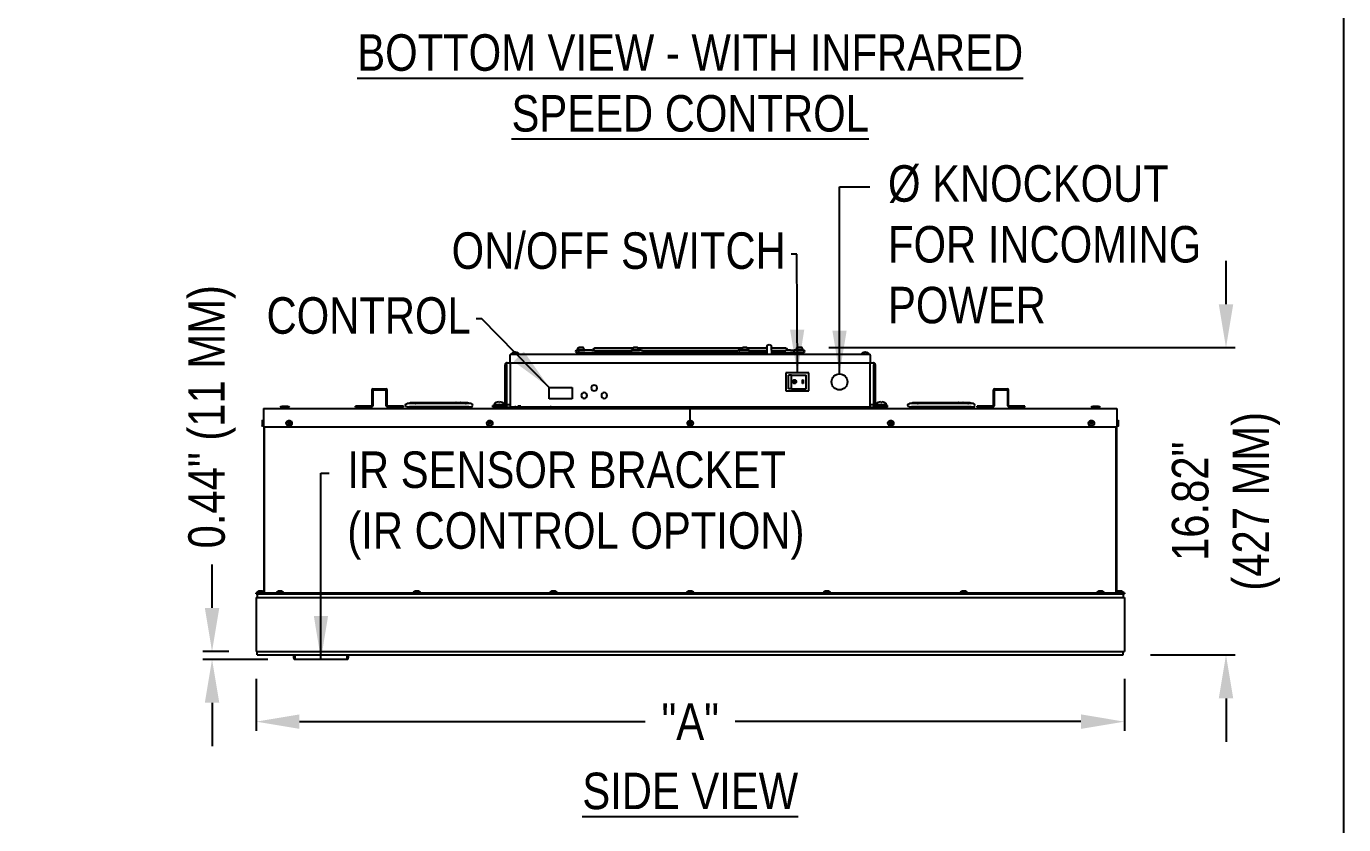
# Model space of a CAD drawing. Extents: x 0 to 216, y -5 to 280.
# Drawn here: x 143.7 to 216, y 63.1 to 106.9 of the extents above; entities that cross this region are included whole.
import ezdxf

# ---------------------------------------------------------------- set-up
doc = ezdxf.new("R2010")
doc.units = 0
doc.header["$LTSCALE"] = 10
doc.header["$MEASUREMENT"] = 0
doc.header["$PDMODE"] = 35
doc.layers.get('0').update_dxf_attribs({"linetype": 'CONTINUOUS'})
doc.layers.get('Defpoints').update_dxf_attribs({"linetype": 'CONTINUOUS'})
for name, color, linetype in [('5120-LOGO$0$CADdetails-FRAME', 7, 'CONTINUOUS'), ('CADdetails-1-FINE', 1, 'CONTINUOUS'), ('CADdetails-11-VERYFINE', 11, 'CONTINUOUS'), ('CADdetails-2-FINELIGHT', 2, 'CONTINUOUS'), ('CADdetails-7-FRAME', 7, 'CONTINUOUS'), ('CADdetails-7-VERYFINE', 7, 'CONTINUOUS'), ('CADdetails-9-EXTRAFINE', 9, 'CONTINUOUS')]:
    doc.layers.add(name, color=color, linetype=linetype)
doc.styles.add('CADdetails-DIMENSIONS', font='ARIALN.TTF', dxfattribs={"height": 2})
doc.styles.add('CADdetails-NOTES', font='ARIALN.TTF', dxfattribs={"height": 2.38})
doc.dimstyles.new('CADdetails-LEADER', dxfattribs={"dimtxt": 2.38, "dimasz": 2.38, "dimexe": 0.5, "dimexo": 1.5, "dimgap": 1, "dimtad": 0, "dimzin": 0, "dimdsep": 46, "dimtxsty": 'CADdetails-DIMENSIONS', "dimcen": 1, "dimclrd": 256, "dimclre": 256, "dimclrt": 256, "dimadec": 0, "dimazin": 0, "dimtfac": 1, "dimtdec": 4, "dimtofl": 0, "dimtmove": 0, "dimatfit": 3, "dimfxl": 1, "dimtolj": 1, "dimtzin": 0, "dimarcsym": 0})

# ---------------------------------------------------------------- blocks, each defined once
blk = doc.blocks.new('5120-LOGO')
at = {"layer": '5120-LOGO$0$CADdetails-FRAME'}
blk.add_line((216, 280), (216, 0), dxfattribs=at)
blk = doc.blocks.new('*D9')
at = {"layer": 'CADdetails-7-VERYFINE', "lineweight": -2, "transparency": 16777216}
for p, q in [((156.348, 71.097), (156.348, 68.244)), ((203.973, 71.097), (203.973, 68.244)), ((158.728, 68.744), (177.689, 68.744)), ((201.593, 68.744), (182.632, 68.744))]:
    blk.add_line(p, q, dxfattribs=at)
at = {"layer": 'CADdetails-7-VERYFINE', "transparency": 16777216}
for points in [[(158.728, 69.141), (158.728, 68.348), (156.348, 68.744)], [(201.593, 69.141), (201.593, 68.348), (203.973, 68.744)]]:
    blk.add_solid(points, dxfattribs=at)
at = {"layer": 'Defpoints', "color": 0, "transparency": 16777216}
for p in [(156.348, 72.597), (203.973, 72.597), (203.973, 68.744)]:
    blk.add_point(p, dxfattribs=at)
at = {"layer": 'CADdetails-7-VERYFINE', "transparency": 16777216, "insert": (180.16, 68.744), "char_height": 2, "attachment_point": 5, "style": 'CADdetails-DIMENSIONS'}
blk.add_mtext('\\A1;"A"', dxfattribs=at)
blk = doc.blocks.new('*D10')
at = {"layer": 'CADdetails-7-VERYFINE', "lineweight": -2, "transparency": 16777216}
for p, q in [((209.548, 91.633), (209.548, 94.013)), ((187.769, 89.253), (210.048, 89.253)), ((205.41, 72.4), (210.048, 72.4)), ((209.548, 70.02), (209.548, 67.64))]:
    blk.add_line(p, q, dxfattribs=at)
at = {"layer": 'CADdetails-7-VERYFINE', "transparency": 16777216}
for points in [[(209.151, 91.633), (209.944, 91.633), (209.548, 89.253)], [(209.151, 70.02), (209.944, 70.02), (209.548, 72.4)]]:
    blk.add_solid(points, dxfattribs=at)
at = {"layer": 'Defpoints', "color": 0, "transparency": 16777216}
for p in [(186.269, 89.253), (209.548, 89.253), (203.91, 72.4)]:
    blk.add_point(p, dxfattribs=at)
at = {"layer": 'CADdetails-7-VERYFINE', "transparency": 16777216, "insert": (209.548, 80.827), "char_height": 2, "attachment_point": 5, "rotation": 90, "style": 'CADdetails-DIMENSIONS'}
blk.add_mtext('\\A1;16.82"\\P(427 MM)', dxfattribs=at)
blk = doc.blocks.new('*D11')
at = {"layer": 'CADdetails-7-VERYFINE', "lineweight": -2, "transparency": 16777216}
for p, q in [((153.932, 74.977), (153.932, 77.357)), ((154.848, 72.597), (153.432, 72.597)), ((156.985, 72.16), (153.432, 72.16)), ((153.932, 69.78), (153.932, 67.4))]:
    blk.add_line(p, q, dxfattribs=at)
at = {"layer": 'CADdetails-7-VERYFINE', "transparency": 16777216}
for points in [[(153.536, 74.977), (154.329, 74.977), (153.932, 72.597)], [(153.536, 69.78), (154.329, 69.78), (153.932, 72.16)]]:
    blk.add_solid(points, dxfattribs=at)
at = {"layer": 'Defpoints', "color": 0, "transparency": 16777216}
for p in [(153.932, 72.597), (156.348, 72.597), (158.485, 72.16)]:
    blk.add_point(p, dxfattribs=at)
at = {"layer": 'CADdetails-7-VERYFINE', "transparency": 16777216, "insert": (153.932, 85.461), "char_height": 2, "attachment_point": 5, "rotation": 90, "style": 'CADdetails-DIMENSIONS'}
blk.add_mtext('\\A1;0.44" (11 MM)', dxfattribs=at)

msp = doc.modelspace()

# ---------------------------------------------------------------- linework, layer by layer
at = {"layer": 'CADdetails-1-FINE', "linetype": 'Continuous', "extrusion": (9.00927e-32, 2.22045e-16, -1)}
for p, q in [((156.785, 75.825), (156.785, 84.916)), ((156.817, 75.825), (156.817, 84.916)), ((203.504, 84.916), (203.504, 75.825)), ((203.535, 84.916), (203.535, 75.825)), ((156.473, 75.809), (156.348, 75.809)), ((156.348, 75.747), (156.348, 75.809)), ((156.348, 75.747), (156.473, 75.747)), ((156.348, 75.55), (203.973, 75.55)), ((156.348, 75.55), (156.348, 72.597)), ((156.41, 75.747), (156.41, 75.55)), ((156.473, 75.809), (203.848, 75.809)), ((156.473, 75.747), (203.848, 75.747)), ((156.785, 75.825), (156.817, 75.825)), ((156.817, 75.825), (156.817, 75.809)), ((203.973, 75.809), (203.848, 75.809)), ((203.848, 75.747), (203.973, 75.747)), ((203.91, 75.747), (203.91, 75.55)), ((203.973, 75.809), (203.973, 75.747)), ((203.973, 75.55), (203.973, 72.597)), ((156.348, 72.597), (203.973, 72.597)), ((156.41, 72.4), (156.41, 72.597)), ((156.41, 72.4), (203.91, 72.4)), ((203.91, 72.4), (203.91, 72.597))]:
    msp.add_line(p, q, dxfattribs=at)
at = {"layer": 'CADdetails-1-FINE', "linetype": 'Continuous'}
msp.add_arc((156.77, 75.825), 0.0156, 270, 0, dxfattribs=at)
at = {"layer": 'CADdetails-11-VERYFINE', "linetype": 'Continuous', "extrusion": (9.00927e-32, 2.22045e-16, -1)}
for p, q in [((170.285, 88.897), (190.035, 88.897)), ((170.285, 88.897), (170.285, 88.831)), ((190.035, 88.831), (190.035, 88.897)), ((170.004, 86.109), (170.004, 88.305)), ((170.004, 88.305), (170.085, 88.305)), ((170.085, 88.305), (170.085, 86.109)), ((170.086, 86.109), (170.086, 88.305)), ((170.116, 88.417), (170.285, 88.417)), ((170.285, 88.397), (170.285, 88.831)), ((190.035, 88.397), (170.285, 88.397)), ((170.285, 88.397), (170.285, 86.063)), ((190.035, 88.831), (190.035, 88.397)), ((190.035, 88.417), (190.204, 88.417)), ((190.035, 86.063), (190.035, 88.397)), ((190.235, 86.109), (190.235, 88.305)), ((190.236, 88.305), (190.236, 86.109)), ((190.317, 88.305), (190.236, 88.305)), ((190.317, 86.109), (190.317, 88.305)), ((169.973, 86.078), (169.335, 86.078)), ((169.335, 85.997), (169.335, 86.078)), ((169.973, 85.997), (169.335, 85.997)), ((170.285, 86.109), (170.086, 86.109)), ((170.086, 86.109), (170.086, 85.997)), ((170.086, 85.997), (170.285, 85.997)), ((170.285, 86.063), (170.285, 85.997)), ((170.285, 85.997), (170.351, 85.997)), ((170.535, 85.997), (170.351, 85.997)), ((170.595, 85.998), (172.475, 85.998)), ((170.595, 85.997), (172.475, 85.997)), ((172.66, 85.998), (176.16, 85.998)), ((172.66, 85.997), (176.16, 85.997)), ((176.285, 85.998), (178.285, 85.998)), ((176.285, 85.997), (178.285, 85.997)), ((178.285, 85.998), (178.285, 85.997)), ((178.41, 85.997), (178.285, 85.997)), ((178.41, 85.998), (178.41, 85.997)), ((178.41, 85.998), (180.41, 85.998)), ((178.41, 85.997), (180.41, 85.997)), ((189.97, 85.997), (180.41, 85.997)), ((190.035, 85.997), (189.97, 85.997)), ((190.235, 86.109), (190.035, 86.109)), ((190.035, 85.997), (190.035, 86.063)), ((190.035, 85.997), (190.235, 85.997)), ((190.235, 85.997), (190.235, 86.109)), ((190.986, 86.078), (190.348, 86.078)), ((190.986, 85.997), (190.348, 85.997)), ((190.986, 85.997), (190.986, 86.078)), ((156.755, 85.916), (180.16, 85.916)), ((156.755, 85.916), (156.755, 84.916)), ((180.16, 85.916), (203.565, 85.916)), ((203.565, 85.916), (203.565, 84.916)), ((156.755, 84.916), (180.16, 84.916)), ((180.16, 84.916), (203.565, 84.916))]:
    msp.add_line(p, q, dxfattribs=at)
at = {"layer": 'CADdetails-11-VERYFINE', "linetype": 'Continuous'}
for centre, radius, start, end in [((169.973, 86.109), 0.0312, 270, 0), ((169.973, 86.109), 0.112, 270, 0), ((190.348, 86.109), 0.112, 180, 270), ((190.348, 86.109), 0.0312, 180, 270)]:
    msp.add_arc(centre, radius, start, end, dxfattribs=at)
for points, knots in [([(170.116, 88.417), (170.109, 88.417), (170.102, 88.416), (170.087, 88.413), (170.08, 88.411), (170.067, 88.406), (170.06, 88.402), (170.048, 88.394), (170.042, 88.389), (170.032, 88.379), (170.027, 88.373), (170.019, 88.361), (170.016, 88.354), (170.007, 88.334), (170.004, 88.319), (170.004, 88.305)], [0, 0, 0, 0, 0.000564029, 0.000564029, 0.001128058, 0.001128058, 0.001692087, 0.001692087, 0.002256116, 0.002256116, 0.002820145, 0.002820145, 0.003384174, 0.003384174, 0.004512232, 0.004512232, 0.004512232, 0.004512232]), ([(170.086, 88.305), (170.087, 88.312), (170.088, 88.319), (170.091, 88.334), (170.092, 88.341), (170.095, 88.354), (170.096, 88.361), (170.099, 88.373), (170.1, 88.379), (170.102, 88.389), (170.104, 88.394), (170.106, 88.402), (170.107, 88.406), (170.111, 88.414), (170.114, 88.417), (170.116, 88.417)], [0, 0, 0, 0, 0.000564029, 0.000564029, 0.001128058, 0.001128058, 0.001692087, 0.001692087, 0.002256116, 0.002256116, 0.002820145, 0.002820145, 0.003384174, 0.003384174, 0.004512232, 0.004512232, 0.004512232, 0.004512232]), ([(190.204, 88.417), (190.206, 88.417), (190.207, 88.416), (190.209, 88.413), (190.211, 88.411), (190.213, 88.406), (190.215, 88.402), (190.217, 88.394), (190.218, 88.389), (190.221, 88.379), (190.222, 88.373), (190.225, 88.361), (190.226, 88.354), (190.23, 88.334), (190.232, 88.319), (190.235, 88.305)], [0, 0, 0, 0, 0.000564029, 0.000564029, 0.001128058, 0.001128058, 0.001692087, 0.001692087, 0.002256116, 0.002256116, 0.002820145, 0.002820145, 0.003384174, 0.003384174, 0.004512232, 0.004512232, 0.004512232, 0.004512232]), ([(190.317, 88.305), (190.317, 88.312), (190.316, 88.319), (190.313, 88.334), (190.311, 88.341), (190.305, 88.354), (190.302, 88.361), (190.294, 88.373), (190.289, 88.379), (190.279, 88.389), (190.273, 88.394), (190.261, 88.402), (190.254, 88.406), (190.234, 88.414), (190.219, 88.417), (190.204, 88.417)], [0, 0, 0, 0, 0.000564029, 0.000564029, 0.001128058, 0.001128058, 0.001692087, 0.001692087, 0.002256116, 0.002256116, 0.002820145, 0.002820145, 0.003384174, 0.003384174, 0.004512232, 0.004512232, 0.004512232, 0.004512232]), ([(190.236, 88.305), (190.236, 88.309), (190.235, 88.313), (190.233, 88.317), (190.233, 88.318), (190.233, 88.318)], [0, 0, 0, 0, 0.0003643599, 0.0003643599, 0.0004137417, 0.0004137417, 0.0004137417, 0.0004137417])]:
    msp.add_open_spline(points, degree=3, knots=knots, dxfattribs=at)
msp.add_open_spline([(170.088, 88.318), (170.086, 88.314), (170.085, 88.309), (170.085, 88.305)], degree=3, dxfattribs=at)
at = {"layer": 'CADdetails-7-FRAME'}
msp.add_lwpolyline([(0, 280), (216, 280), (216, 0), (0, 0)], close=True, dxfattribs=at)
at = {"layer": 'CADdetails-9-EXTRAFINE', "linetype": 'Continuous', "extrusion": (9.00927e-32, 2.22045e-16, -1)}
for p, q in [((170.399, 88.897), (170.399, 88.949)), ((170.47, 88.996), (170.47, 88.995)), ((170.541, 88.995), (170.54, 89.01)), ((170.581, 89.01), (170.579, 88.995)), ((170.65, 88.995), (170.651, 88.996)), ((170.721, 88.897), (170.721, 88.949)), ((173.941, 89.157), (174.379, 89.157)), ((173.941, 89.157), (173.941, 89.108)), ((173.941, 89.108), (174.379, 89.108)), ((174.16, 89.107), (173.95, 89.107)), ((173.95, 88.992), (174.106, 88.992)), ((173.999, 89.157), (173.999, 89.201)), ((174.269, 89.253), (174.051, 89.253)), ((174.078, 89.107), (174.078, 89.108)), ((174.078, 88.991), (174.078, 88.992)), ((174.106, 88.992), (176.95, 88.992)), ((174.24, 89.107), (174.16, 89.107)), ((174.668, 89.107), (174.24, 89.107)), ((174.242, 89.107), (174.242, 89.108)), ((174.321, 89.157), (174.321, 89.201)), ((174.379, 89.157), (174.379, 89.157)), ((174.379, 89.157), (174.379, 89.108)), ((174.379, 89.108), (174.379, 89.108)), ((174.763, 89.107), (174.668, 89.107)), ((174.763, 89.107), (174.894, 89.107)), ((177.003, 89.219), (174.91, 89.219)), ((174.91, 89.104), (176.934, 89.104)), ((176.941, 89.157), (177.046, 89.157)), ((176.941, 89.157), (176.941, 89.108)), ((176.941, 89.108), (177.046, 89.108)), ((177.369, 89.107), (176.95, 89.107)), ((176.95, 88.992), (177.309, 88.992)), ((176.999, 89.157), (176.999, 89.201)), ((177.046, 89.157), (177.379, 89.157)), ((177.046, 89.108), (177.379, 89.108)), ((177.106, 89.253), (177.051, 89.253)), ((177.078, 89.107), (177.078, 89.108)), ((177.269, 89.253), (177.106, 89.253)), ((177.242, 89.107), (177.242, 89.108)), ((177.309, 88.992), (183.012, 88.992)), ((180.16, 89.219), (177.318, 89.219)), ((177.321, 89.157), (177.321, 89.201)), ((177.43, 89.107), (177.369, 89.107)), ((177.379, 89.157), (177.379, 89.108)), ((177.461, 89.107), (177.43, 89.107)), ((177.461, 89.107), (177.527, 89.107)), ((177.55, 89.104), (180.16, 89.104)), ((183.003, 89.219), (180.16, 89.219)), ((180.16, 89.104), (182.771, 89.104)), ((182.859, 89.107), (182.794, 89.107)), ((182.883, 89.107), (182.859, 89.107)), ((182.96, 89.107), (182.883, 89.107)), ((182.941, 89.157), (183.265, 89.157)), ((182.941, 89.157), (182.941, 89.108)), ((182.941, 89.108), (183.265, 89.108)), ((183.37, 89.107), (182.96, 89.107)), ((182.999, 89.157), (182.999, 89.201)), ((183.012, 88.992), (183.37, 88.992)), ((183.215, 89.253), (183.051, 89.253)), ((183.078, 89.107), (183.078, 89.108)), ((183.269, 89.253), (183.215, 89.253)), ((183.242, 89.107), (183.242, 89.108)), ((183.265, 89.157), (183.379, 89.157)), ((183.265, 89.108), (183.379, 89.108)), ((184.363, 89.219), (183.318, 89.219)), ((183.321, 89.157), (183.321, 89.201)), ((183.37, 88.992), (184.363, 88.992)), ((183.379, 89.157), (183.379, 89.108)), ((183.387, 89.104), (184.363, 89.104)), ((184.363, 89.292), (184.363, 89.109)), ((184.363, 89.109), (184.363, 88.897)), ((184.613, 89.109), (184.613, 89.292)), ((185.41, 89.219), (184.613, 89.219)), ((184.613, 89.109), (184.613, 88.897)), ((184.613, 89.104), (185.41, 89.104)), ((184.613, 88.992), (186.214, 88.992)), ((185.558, 89.107), (185.427, 89.107)), ((185.653, 89.107), (185.558, 89.107)), ((185.653, 89.107), (185.868, 89.107)), ((186.116, 89.107), (185.868, 89.107)), ((185.941, 89.157), (186.379, 89.157)), ((185.941, 89.157), (185.941, 89.108)), ((185.941, 89.108), (186.379, 89.108)), ((185.999, 89.157), (185.999, 89.201)), ((186.269, 89.253), (186.051, 89.253)), ((186.078, 89.107), (186.078, 89.108)), ((186.16, 89.107), (186.116, 89.107)), ((186.37, 89.107), (186.16, 89.107)), ((186.214, 88.992), (186.37, 88.992)), ((186.242, 89.107), (186.242, 89.108)), ((186.242, 88.991), (186.242, 88.992)), ((186.321, 89.157), (186.321, 89.201)), ((186.379, 89.157), (186.379, 89.157)), ((186.379, 89.157), (186.379, 89.108)), ((186.379, 89.108), (186.379, 89.108)), ((189.599, 88.897), (189.599, 88.949)), ((189.67, 88.996), (189.67, 88.995)), ((189.741, 88.995), (189.74, 89.01)), ((189.781, 89.01), (189.779, 88.995)), ((189.85, 88.995), (189.851, 88.996)), ((189.921, 88.897), (189.921, 88.949)), ((186.66, 87.864), (185.41, 87.864)), ((185.41, 87.864), (185.41, 86.879)), ((185.545, 86.997), (185.545, 87.747)), ((185.708, 87.747), (185.545, 87.747)), ((185.708, 87.747), (186.525, 87.747)), ((185.708, 86.997), (185.708, 87.747)), ((186.322, 87.482), (186.355, 87.482)), ((186.322, 87.282), (186.322, 87.482)), ((186.355, 87.482), (186.355, 87.282)), ((186.525, 86.997), (186.525, 87.747)), ((186.66, 86.879), (186.66, 87.864)), ((162.695, 86.931), (162.695, 86.063)), ((162.745, 86.931), (162.745, 86.063)), ((162.761, 86.997), (163.47, 86.997)), ((162.761, 86.947), (163.47, 86.947)), ((163.485, 86.063), (163.485, 86.931)), ((163.535, 86.063), (163.535, 86.931)), ((172.426, 86.446), (172.426, 87.071)), ((172.426, 87.071), (173.676, 87.071)), ((173.676, 87.071), (173.676, 86.446)), ((185.41, 86.879), (186.66, 86.879)), ((185.708, 86.997), (185.545, 86.997)), ((185.708, 86.997), (186.525, 86.997)), ((186.355, 87.282), (186.322, 87.282)), ((196.785, 86.931), (196.785, 86.063)), ((196.835, 86.931), (196.835, 86.063)), ((196.851, 86.997), (197.56, 86.997)), ((196.851, 86.947), (197.56, 86.947)), ((197.575, 86.063), (197.575, 86.931)), ((197.625, 86.063), (197.625, 86.931)), ((157.924, 85.997), (157.673, 85.997)), ((157.732, 85.997), (157.732, 85.917)), ((157.924, 86.026), (157.763, 86.026)), ((158.085, 86.026), (157.924, 86.026)), ((158.176, 85.997), (157.924, 85.997)), ((158.117, 85.997), (158.117, 85.917)), ((162.68, 86.047), (161.805, 86.047)), ((161.805, 85.997), (161.805, 86.047)), ((162.68, 85.997), (161.805, 85.997)), ((164.425, 86.047), (163.551, 86.047)), ((164.425, 85.997), (163.551, 85.997)), ((164.425, 85.997), (164.425, 86.047)), ((164.755, 86.181), (164.63, 86.181)), ((164.63, 86.003), (164.755, 86.003)), ((168.015, 86.181), (164.755, 86.181)), ((168.015, 86.003), (164.755, 86.003)), ((164.76, 86.181), (164.76, 86.187)), ((164.76, 85.997), (164.76, 86.003)), ((164.76, 85.997), (164.82, 85.997)), ((164.82, 86.247), (165.211, 86.247)), ((164.82, 85.997), (167.95, 85.997)), ((164.935, 86.187), (164.902, 86.181)), ((165.01, 86.187), (164.935, 86.187)), ((164.946, 85.916), (164.946, 85.997)), ((165.085, 86.187), (165.01, 86.187)), ((165.074, 85.916), (165.074, 85.997)), ((165.085, 86.187), (165.119, 86.181)), ((165.185, 86.181), (165.192, 86.217)), ((165.211, 86.247), (165.46, 86.247)), ((165.435, 86.181), (165.442, 86.217)), ((165.46, 86.247), (167.311, 86.247)), ((167.311, 86.247), (167.56, 86.247)), ((167.336, 86.181), (167.329, 86.217)), ((167.56, 86.247), (167.95, 86.247)), ((167.586, 86.181), (167.578, 86.217)), ((167.685, 86.187), (167.652, 86.181)), ((167.76, 86.187), (167.685, 86.187)), ((167.696, 85.916), (167.696, 85.997)), ((167.835, 86.187), (167.76, 86.187)), ((167.824, 85.916), (167.824, 85.997)), ((167.835, 86.187), (167.869, 86.181)), ((167.95, 85.997), (168.01, 85.997)), ((168.01, 86.187), (168.01, 86.181)), ((168.01, 86.187), (168.01, 86.181)), ((168.01, 86.003), (168.01, 85.997)), ((168.01, 86.003), (168.01, 85.997)), ((168.01, 85.997), (168.01, 85.997)), ((168.14, 86.181), (168.015, 86.181)), ((168.015, 86.003), (168.14, 86.003)), ((168.14, 86.181), (168.14, 86.181)), ((168.14, 86.003), (168.14, 86.003)), ((169.43, 86.127), (169.68, 86.127)), ((169.43, 86.078), (169.43, 86.127)), ((169.434, 86.185), (169.434, 86.127)), ((169.516, 86.259), (169.516, 86.26)), ((169.54, 85.997), (169.54, 85.917)), ((169.655, 86.259), (169.655, 86.299)), ((169.68, 86.127), (169.93, 86.127)), ((169.705, 86.299), (169.705, 86.259)), ((169.82, 85.997), (169.82, 85.917)), ((169.844, 86.26), (169.844, 86.259)), ((169.926, 86.185), (169.926, 86.127)), ((169.93, 86.078), (169.93, 86.127)), ((170.535, 85.998), (170.535, 85.997)), ((170.595, 85.998), (170.535, 85.998)), ((170.595, 85.997), (170.535, 85.997)), ((170.703, 85.916), (170.703, 85.997)), ((170.785, 86.047), (170.708, 86.047)), ((170.863, 86.047), (170.785, 86.047)), ((170.867, 85.916), (170.867, 85.997)), ((171.915, 85.982), (171.975, 85.982)), ((171.925, 85.916), (171.915, 85.982)), ((171.926, 85.982), (171.926, 85.997)), ((171.975, 85.997), (171.975, 85.982)), ((172.025, 85.982), (172.025, 85.997)), ((172.025, 85.982), (172.085, 85.982)), ((172.074, 85.982), (172.074, 85.997)), ((172.076, 85.916), (172.085, 85.982)), ((173.676, 86.446), (172.426, 86.446)), ((172.535, 85.998), (172.475, 85.998)), ((172.535, 85.997), (172.475, 85.997)), ((172.535, 85.998), (172.535, 85.997)), ((172.66, 85.997), (172.535, 85.997)), ((172.66, 85.998), (172.66, 85.997)), ((173.082, 85.997), (172.916, 85.916)), ((176.015, 85.982), (176.075, 85.982)), ((176.025, 85.916), (176.015, 85.982)), ((176.026, 85.982), (176.026, 85.997)), ((176.075, 85.997), (176.075, 85.982)), ((176.125, 85.982), (176.125, 85.997)), ((176.125, 85.982), (176.185, 85.982)), ((176.16, 85.998), (176.16, 85.997)), ((176.285, 85.997), (176.16, 85.997)), ((176.174, 85.982), (176.174, 85.997)), ((176.176, 85.916), (176.185, 85.982)), ((176.285, 85.998), (176.285, 85.997)), ((176.288, 85.997), (176.288, 85.916)), ((176.568, 85.916), (176.568, 85.997)), ((176.732, 85.916), (176.732, 85.997)), ((177.02, 85.997), (177.02, 85.917)), ((177.3, 85.997), (177.3, 85.917)), ((179.381, 85.916), (179.381, 85.997)), ((179.545, 85.916), (179.545, 85.997)), ((179.93, 85.924), (179.93, 85.997)), ((180.094, 85.924), (180.094, 85.997)), ((180.41, 85.998), (180.41, 85.997)), ((182.203, 85.916), (182.203, 85.997)), ((182.367, 85.916), (182.367, 85.997)), ((182.417, 85.924), (182.417, 85.997)), ((182.581, 85.924), (182.581, 85.997)), ((183.02, 85.997), (183.02, 85.917)), ((183.3, 85.997), (183.3, 85.917)), ((184.033, 85.916), (184.033, 85.997)), ((187.239, 85.997), (187.404, 85.916)), ((188.768, 85.982), (188.768, 85.956)), ((189.078, 85.982), (189.078, 85.956)), ((190.391, 86.127), (190.641, 86.127)), ((190.391, 86.078), (190.391, 86.127)), ((190.395, 86.185), (190.395, 86.127)), ((190.477, 86.259), (190.477, 86.26)), ((190.501, 85.997), (190.501, 85.917)), ((190.616, 86.259), (190.616, 86.299)), ((190.641, 86.127), (190.891, 86.127)), ((190.666, 86.299), (190.666, 86.259)), ((190.781, 85.997), (190.781, 85.917)), ((190.805, 86.26), (190.805, 86.259)), ((190.887, 86.185), (190.887, 86.127)), ((190.891, 86.078), (190.891, 86.127)), ((192.305, 86.181), (192.18, 86.181)), ((192.18, 86.003), (192.305, 86.003)), ((195.565, 86.181), (192.305, 86.181)), ((195.565, 86.003), (192.305, 86.003)), ((192.31, 86.181), (192.31, 86.187)), ((192.31, 85.997), (192.31, 86.003)), ((192.31, 85.997), (192.37, 85.997)), ((192.37, 86.247), (192.761, 86.247)), ((192.37, 85.997), (195.5, 85.997)), ((192.485, 86.187), (192.452, 86.181)), ((192.56, 86.187), (192.485, 86.187)), ((192.496, 85.916), (192.496, 85.997)), ((192.635, 86.187), (192.56, 86.187)), ((192.624, 85.916), (192.624, 85.997)), ((192.635, 86.187), (192.669, 86.181)), ((192.735, 86.181), (192.742, 86.217)), ((192.761, 86.247), (193.01, 86.247)), ((192.985, 86.181), (192.992, 86.217)), ((193.01, 86.247), (194.861, 86.247)), ((194.861, 86.247), (195.11, 86.247)), ((194.886, 86.181), (194.879, 86.217)), ((195.11, 86.247), (195.5, 86.247)), ((195.136, 86.181), (195.128, 86.217)), ((195.235, 86.187), (195.202, 86.181)), ((195.31, 86.187), (195.235, 86.187)), ((195.246, 85.916), (195.246, 85.997)), ((195.385, 86.187), (195.31, 86.187)), ((195.374, 85.916), (195.374, 85.997)), ((195.385, 86.187), (195.419, 86.181)), ((195.5, 85.997), (195.56, 85.997)), ((195.56, 86.187), (195.56, 86.181)), ((195.56, 86.187), (195.56, 86.181)), ((195.56, 86.003), (195.56, 85.997)), ((195.56, 86.003), (195.56, 85.997)), ((195.56, 85.997), (195.56, 85.997)), ((195.69, 86.181), (195.565, 86.181)), ((195.565, 86.003), (195.69, 86.003)), ((195.69, 86.181), (195.69, 86.181)), ((195.69, 86.003), (195.69, 86.003)), ((196.77, 86.047), (195.895, 86.047)), ((195.895, 85.997), (195.895, 86.047)), ((196.77, 85.997), (195.895, 85.997)), ((198.515, 86.047), (197.641, 86.047)), ((198.515, 85.997), (197.641, 85.997)), ((198.515, 85.997), (198.515, 86.047)), ((202.397, 85.997), (202.145, 85.997)), ((202.204, 85.997), (202.204, 85.917)), ((202.397, 86.026), (202.236, 86.026)), ((202.558, 86.026), (202.397, 86.026)), ((202.648, 85.997), (202.397, 85.997)), ((202.589, 85.997), (202.589, 85.917)), ((156.755, 85.205), (156.691, 85.259)), ((157.924, 85.917), (157.724, 85.917)), ((158.124, 85.917), (157.924, 85.917)), ((169.68, 85.917), (169.535, 85.917)), ((169.825, 85.917), (169.68, 85.917)), ((177.16, 85.917), (177.015, 85.917)), ((177.305, 85.917), (177.16, 85.917)), ((180.012, 85.924), (179.93, 85.924)), ((179.933, 85.916), (179.93, 85.924)), ((180.094, 85.924), (180.012, 85.924)), ((180.09, 85.916), (180.094, 85.924)), ((180.16, 85.261), (180.16, 85.916)), ((180.16, 85.261), (180.16, 85.916)), ((182.499, 85.924), (182.417, 85.924)), ((182.42, 85.916), (182.417, 85.924)), ((182.581, 85.924), (182.499, 85.924)), ((182.577, 85.916), (182.581, 85.924)), ((183.16, 85.917), (183.015, 85.917)), ((183.305, 85.917), (183.16, 85.917)), ((188.793, 85.916), (188.77, 85.947)), ((189.052, 85.916), (189.075, 85.947)), ((190.641, 85.917), (190.496, 85.917)), ((190.786, 85.917), (190.641, 85.917)), ((202.397, 85.917), (202.197, 85.917)), ((202.597, 85.917), (202.397, 85.917)), ((203.565, 85.205), (203.63, 85.259)), ((156.674, 85.251), (156.674, 85.085)), ((156.674, 85.085), (156.674, 84.962)), ((156.755, 85.009), (156.691, 84.955)), ((158.085, 85.054), (158.126, 85.095)), ((158.106, 85.033), (158.085, 85.054)), ((158.086, 85.162), (158.108, 85.183)), ((158.127, 85.12), (158.086, 85.162)), ((158.147, 85.073), (158.106, 85.033)), ((158.108, 85.183), (158.148, 85.141)), ((158.127, 85.12), (158.126, 85.095)), ((158.147, 85.073), (158.173, 85.073)), ((158.174, 85.141), (158.148, 85.141)), ((158.213, 85.031), (158.173, 85.073)), ((158.174, 85.141), (158.215, 85.181)), ((158.194, 85.094), (158.195, 85.119)), ((158.194, 85.094), (158.235, 85.052)), ((158.236, 85.159), (158.195, 85.119)), ((158.235, 85.052), (158.213, 85.031)), ((158.215, 85.181), (158.236, 85.159)), ((169.085, 85.054), (169.126, 85.095)), ((169.106, 85.033), (169.085, 85.054)), ((169.086, 85.162), (169.108, 85.183)), ((169.127, 85.12), (169.086, 85.162)), ((169.147, 85.073), (169.106, 85.033)), ((169.108, 85.183), (169.148, 85.141)), ((169.127, 85.12), (169.126, 85.095)), ((169.147, 85.073), (169.173, 85.073)), ((169.174, 85.141), (169.148, 85.141)), ((169.213, 85.031), (169.173, 85.073)), ((169.174, 85.141), (169.215, 85.181)), ((169.194, 85.094), (169.195, 85.119)), ((169.194, 85.094), (169.235, 85.052)), ((169.236, 85.159), (169.195, 85.119)), ((169.235, 85.052), (169.213, 85.031)), ((169.215, 85.181), (169.236, 85.159)), ((180.085, 85.054), (180.126, 85.095)), ((180.106, 85.033), (180.085, 85.054)), ((180.086, 85.162), (180.108, 85.183)), ((180.127, 85.12), (180.086, 85.162)), ((180.147, 85.073), (180.106, 85.033)), ((180.108, 85.183), (180.148, 85.141)), ((180.127, 85.12), (180.126, 85.095)), ((180.147, 85.073), (180.173, 85.073)), ((180.174, 85.141), (180.148, 85.141)), ((180.16, 85.073), (180.16, 85.141)), ((180.16, 85.073), (180.16, 85.141)), ((180.16, 84.916), (180.16, 84.952)), ((180.16, 84.916), (180.16, 84.952)), ((180.213, 85.031), (180.173, 85.073)), ((180.174, 85.141), (180.215, 85.181)), ((180.194, 85.094), (180.195, 85.119)), ((180.194, 85.094), (180.235, 85.052)), ((180.236, 85.159), (180.195, 85.119)), ((180.235, 85.052), (180.213, 85.031)), ((180.215, 85.181), (180.236, 85.159)), ((191.085, 85.054), (191.126, 85.095)), ((191.106, 85.033), (191.085, 85.054)), ((191.086, 85.162), (191.108, 85.183)), ((191.127, 85.12), (191.086, 85.162)), ((191.147, 85.073), (191.106, 85.033)), ((191.108, 85.183), (191.148, 85.141)), ((191.127, 85.12), (191.126, 85.095)), ((191.147, 85.073), (191.173, 85.073)), ((191.174, 85.141), (191.148, 85.141)), ((191.213, 85.031), (191.173, 85.073)), ((191.174, 85.141), (191.215, 85.181)), ((191.194, 85.094), (191.195, 85.119)), ((191.194, 85.094), (191.235, 85.052)), ((191.236, 85.159), (191.195, 85.119)), ((191.235, 85.052), (191.213, 85.031)), ((191.215, 85.181), (191.236, 85.159)), ((202.085, 85.054), (202.126, 85.095)), ((202.106, 85.033), (202.085, 85.054)), ((202.086, 85.162), (202.108, 85.183)), ((202.127, 85.12), (202.086, 85.162)), ((202.147, 85.073), (202.106, 85.033)), ((202.108, 85.183), (202.148, 85.141)), ((202.127, 85.12), (202.126, 85.095)), ((202.147, 85.073), (202.173, 85.073)), ((202.174, 85.141), (202.148, 85.141)), ((202.213, 85.031), (202.173, 85.073)), ((202.174, 85.141), (202.215, 85.181)), ((202.194, 85.094), (202.195, 85.119)), ((202.194, 85.094), (202.235, 85.052)), ((202.236, 85.159), (202.195, 85.119)), ((202.235, 85.052), (202.213, 85.031)), ((202.215, 85.181), (202.236, 85.159)), ((203.565, 85.009), (203.63, 84.955)), ((203.647, 85.085), (203.647, 85.251)), ((203.647, 84.962), (203.647, 85.085)), ((156.598, 75.905), (156.489, 75.905)), ((156.707, 75.905), (156.598, 75.905)), ((157.66, 75.905), (157.551, 75.905)), ((157.769, 75.905), (157.66, 75.905)), ((165.16, 75.905), (165.051, 75.905)), ((165.269, 75.905), (165.16, 75.905)), ((172.66, 75.905), (172.551, 75.905)), ((172.769, 75.905), (172.66, 75.905)), ((180.16, 75.905), (180.051, 75.905)), ((180.269, 75.905), (180.16, 75.905)), ((187.66, 75.905), (187.551, 75.905)), ((187.769, 75.905), (187.66, 75.905)), ((195.16, 75.905), (195.051, 75.905)), ((195.269, 75.905), (195.16, 75.905)), ((202.66, 75.905), (202.551, 75.905)), ((202.769, 75.905), (202.66, 75.905)), ((203.723, 75.905), (203.614, 75.905)), ((203.832, 75.905), (203.723, 75.905)), ((156.437, 75.809), (156.437, 75.853)), ((156.759, 75.809), (156.759, 75.853)), ((157.499, 75.809), (157.499, 75.853)), ((157.821, 75.809), (157.821, 75.853)), ((164.999, 75.809), (164.999, 75.853)), ((165.321, 75.809), (165.321, 75.853)), ((172.499, 75.809), (172.499, 75.853)), ((172.821, 75.809), (172.821, 75.853)), ((179.999, 75.809), (179.999, 75.853)), ((180.321, 75.809), (180.321, 75.853)), ((187.499, 75.809), (187.499, 75.853)), ((187.821, 75.809), (187.821, 75.853)), ((194.999, 75.809), (194.999, 75.853)), ((195.321, 75.809), (195.321, 75.853)), ((202.499, 75.809), (202.499, 75.853)), ((202.821, 75.809), (202.821, 75.853)), ((203.504, 75.809), (203.504, 75.825)), ((203.535, 75.825), (203.504, 75.825)), ((203.562, 75.809), (203.562, 75.853)), ((203.884, 75.809), (203.884, 75.853)), ((158.406, 72.4), (158.406, 72.238)), ((158.469, 72.238), (158.469, 72.4)), ((158.476, 72.4), (158.476, 72.238)), ((161.337, 72.4), (161.337, 72.238)), ((161.344, 72.238), (161.344, 72.4)), ((161.406, 72.4), (161.406, 72.238)), ((161.328, 72.16), (158.485, 72.16))]:
    msp.add_line(p, q, dxfattribs=at)
at = {"layer": 'CADdetails-9-EXTRAFINE', "linetype": 'Continuous'}
msp.add_circle((188.348, 87.372), 0.437, dxfattribs=at)
at = {"layer": 'CADdetails-9-EXTRAFINE', "linetype": 'Continuous', "extrusion": (9.00927e-32, 2.22045e-16, -1)}
for centre in [(-174.343, 86.629), (-174.893, 87.039), (-175.443, 86.629)]:
    msp.add_circle(centre, 0.157, dxfattribs=at)
for centre, radius, start, end in [((-170.414, 88.949), 0.015, 0, 53.83324), ((-170.56, 88.75), 0.262, 53.83324, 69.81444), ((-170.56, 88.75), 0.262, 110.18556, 126.16676), ((-170.706, 88.949), 0.015, 126.16676, 180), ((-173.95, 89.049), 0.0575, 0, 90), ((-173.95, 89.049), 0.0575, 270, 0), ((-174.051, 89.201), 0.052, 0, 90), ((-174.91, 89.162), 0.0575, 0, 90), ((-174.91, 89.162), 0.0575, 286.95518, 0), ((-176.95, 89.049), 0.0575, 0, 90), ((-176.95, 89.049), 0.0575, 270, 0), ((-177.051, 89.201), 0.052, 0, 90), ((-177.269, 89.201), 0.052, 90, 180), ((-183.051, 89.201), 0.052, 0, 90), ((-183.269, 89.201), 0.052, 90, 180), ((-183.37, 89.049), 0.0575, 90, 180), ((-183.37, 89.049), 0.0575, 180, 270), ((-184.488, 89.292), 0.125, 0, 90), ((-184.488, 89.292), 0.125, 90, 180), ((-185.41, 89.162), 0.0575, 90, 180), ((-185.41, 89.162), 0.0575, 180, 253.04532), ((-186.051, 89.201), 0.052, 360, 90), ((-186.218, 88.742), 0.25, 95.65851, 141.68387), ((-186.37, 89.049), 0.0575, 90, 180), ((-186.37, 89.049), 0.0575, 180, 270), ((-189.614, 88.949), 0.015, 0, 53.83324), ((-189.76, 88.75), 0.262, 53.83324, 69.81444), ((-189.76, 88.75), 0.262, 110.18556, 126.16676), ((-189.906, 88.949), 0.015, 126.16676, 180), ((-157.778, 85.827), 0.2, 58.21167, 85.73999), ((-158.07, 85.827), 0.2, 94.26001, 121.78833), ((-164.63, 86.092), 0.089, 0, 90), ((-164.63, 86.092), 0.089, 270, 0), ((-164.82, 86.187), 0.06, 360, 90), ((-167.95, 86.187), 0.06, 90, 180), ((-167.95, 86.187), 0.06, 90, 180), ((-169.469, 86.185), 0.035, 0, 47.95899), ((-169.68, 85.951), 0.35, 47.95899, 62.0657), ((-169.68, 85.951), 0.349, 61.98791, 85.89444), ((-169.68, 85.951), 0.309, 85.36377, 90), ((-169.68, 85.951), 0.309, 90, 94.63623), ((-169.68, 85.951), 0.349, 94.10556, 118.01209), ((-169.68, 85.951), 0.35, 117.9343, 132.04101), ((-169.891, 86.185), 0.035, 132.04101, 180), ((-188.783, 85.982), 0.015, 0, 90), ((-189.063, 85.982), 0.015, 90, 180), ((-190.43, 86.185), 0.035, 0, 47.95899), ((-190.641, 85.951), 0.35, 47.95899, 62.0657), ((-190.641, 85.951), 0.349, 61.98791, 85.89444), ((-190.641, 85.951), 0.309, 85.36377, 90), ((-190.641, 85.951), 0.309, 90, 94.63623), ((-190.641, 85.951), 0.349, 94.10556, 118.01209), ((-190.641, 85.951), 0.35, 117.9343, 132.04101), ((-190.852, 86.185), 0.035, 132.04101, 180), ((-192.18, 86.092), 0.089, 0, 90), ((-192.18, 86.092), 0.089, 270, 0), ((-192.37, 86.187), 0.06, 360, 90), ((-195.5, 86.187), 0.06, 90, 180), ((-195.5, 86.187), 0.06, 90, 180), ((-202.251, 85.827), 0.2, 58.21167, 85.73999), ((-202.543, 85.827), 0.2, 94.26001, 121.78833), ((-156.684, 85.251), 0.01, 0, 130), ((-157.724, 85.892), 0.025, 73.7398, 90), ((-158.16, 85.107), 0.154, 45.88639, 225.88639), ((-158.124, 85.892), 0.025, 90, 106.2602), ((-169.16, 85.107), 0.154, 45.88639, 225.88639), ((-169.535, 85.892), 0.025, 73.7398, 90), ((-169.825, 85.892), 0.025, 90, 106.2602), ((-177.015, 85.892), 0.025, 73.7398, 90), ((-177.305, 85.892), 0.025, 90, 106.2602), ((-180.16, 85.107), 0.154, 45.88639, 225.88639), ((-183.015, 85.892), 0.025, 73.7398, 90), ((-183.305, 85.892), 0.025, 90, 106.2602), ((-188.783, 85.956), 0.015, 323.53285, 0), ((-189.063, 85.956), 0.015, 180, 216.46715), ((-190.496, 85.892), 0.025, 73.7398, 90), ((-190.786, 85.892), 0.025, 90, 106.2602), ((-191.16, 85.107), 0.154, 45.88639, 225.88639), ((-202.16, 85.107), 0.154, 45.88639, 225.88639), ((-202.197, 85.892), 0.025, 73.7398, 90), ((-202.597, 85.892), 0.025, 90, 106.2602), ((-203.637, 85.251), 0.01, 50, 180), ((-156.684, 84.962), 0.01, 230, 360), ((-158.16, 85.107), 0.154, 225.88639, 45.88639), ((-169.16, 85.107), 0.154, 225.88639, 45.88639), ((-180.16, 85.107), 0.154, 225.88639, 45.88639), ((-191.16, 85.107), 0.154, 225.88639, 45.88639), ((-202.16, 85.107), 0.154, 225.88639, 45.88639), ((-203.637, 84.962), 0.01, 180, 310), ((-156.489, 75.853), 0.052, 0, 90), ((-156.707, 75.853), 0.052, 90, 180), ((-157.551, 75.853), 0.052, 0, 90), ((-157.769, 75.853), 0.052, 90, 180), ((-165.051, 75.853), 0.052, 0, 90), ((-165.269, 75.853), 0.052, 90, 180), ((-172.551, 75.853), 0.052, 0, 90), ((-172.769, 75.853), 0.052, 90, 180), ((-180.051, 75.853), 0.052, 0, 90), ((-180.269, 75.853), 0.052, 90, 180), ((-187.551, 75.853), 0.052, 0, 90), ((-187.769, 75.853), 0.052, 90, 180), ((-195.051, 75.853), 0.052, 0, 90), ((-195.269, 75.853), 0.052, 90, 180), ((-202.551, 75.853), 0.052, 0, 90), ((-202.769, 75.853), 0.052, 90, 180), ((-203.614, 75.853), 0.052, 0, 90), ((-203.832, 75.853), 0.052, 90, 180)]:
    msp.add_arc(centre, radius, start, end, dxfattribs=at)
at = {"layer": 'CADdetails-9-EXTRAFINE', "linetype": 'Continuous'}
for centre, radius, start, end in [((174.103, 88.742), 0.25, 95.65851, 141.68387), ((174.269, 89.201), 0.052, 0, 90), ((186.269, 89.201), 0.052, 0, 90), ((162.761, 86.931), 0.0656, 90, 180), ((162.761, 86.931), 0.0156, 90, 180), ((163.47, 86.931), 0.0656, 0, 90), ((163.47, 86.931), 0.0156, 0, 90), ((196.851, 86.931), 0.0656, 90, 180), ((196.851, 86.931), 0.0156, 90, 180), ((197.56, 86.931), 0.0656, 0, 90), ((197.56, 86.931), 0.0156, 0, 90), ((162.68, 86.063), 0.0156, 270, 0), ((162.68, 86.063), 0.0656, 270, 360), ((163.551, 86.063), 0.0656, 180, 270), ((163.551, 86.063), 0.0156, 180, 270), ((168.14, 86.092), 0.089, 0, 90), ((168.14, 86.092), 0.089, 0, 90), ((168.14, 86.092), 0.089, 270, 0), ((168.14, 86.092), 0.089, 270, 0), ((195.69, 86.092), 0.089, 0, 90), ((195.69, 86.092), 0.089, 0, 90), ((195.69, 86.092), 0.089, 270, 0), ((195.69, 86.092), 0.089, 270, 0), ((196.77, 86.063), 0.0156, 270, 0), ((196.77, 86.063), 0.0656, 270, 0), ((197.641, 86.063), 0.0656, 180, 270), ((197.641, 86.063), 0.0156, 180, 270), ((203.551, 75.825), 0.0156, 180, 270)]:
    msp.add_arc(centre, radius, start, end, dxfattribs=at)
at = {"layer": 'CADdetails-9-EXTRAFINE', "linetype": 'Continuous', "extrusion": (9.00927e-32, 2.22045e-16, -1)}
for centre, major_axis, ratio, start_param, end_param in [((170.56, 88.75), (0.262, 0), 0.996119, -1.921266, -1.64847), ((170.56, 88.75), (0.262, 0), 0.996119, -1.493123, -1.220326), ((180.06, 89.049), (0, -0.0575), 0.866025, -1.570796, 0), ((180.06, 89.049), (0, 0.0575), 0.866025, 0.295963, 1.570796), ((180.26, 89.049), (0, 0.0575), 0.866025, -1.570796, -0.295963), ((180.26, 89.049), (0, -0.0575), 0.866025, 0, 1.570796), ((182.883, 89.049), (0, 0.0575), 0.952586, -1.570796, 0), ((182.883, 89.049), (0, -0.0575), 0.952586, 0, 1.570796), ((185.868, 89.049), (0, 0.0575), 0.212788, -1.570796, 0), ((185.868, 89.049), (0, -0.0575), 0.212788, 0, 1.570796), ((189.76, 88.75), (0.262, 0), 0.996119, -1.921266, -1.64847), ((189.76, 88.75), (0.262, 0), 0.996119, -1.493123, -1.220326)]:
    msp.add_ellipse(centre, major_axis=major_axis, ratio=ratio, start_param=start_param, end_param=end_param, dxfattribs=at)
at = {"layer": 'CADdetails-9-EXTRAFINE', "linetype": 'Continuous'}
for centre in [(170.56, 88.802), (189.76, 88.802)]:
    msp.add_ellipse(centre, major_axis=(-0.249, 0), ratio=0.779392, start_param=-1.647378, end_param=-1.494215, dxfattribs=at)
for points, knots in [([(174.894, 89.107), (174.894, 89.107), (174.894, 89.107), (174.894, 89.107), (174.896, 89.106), (174.902, 89.105), (174.906, 89.104), (174.91, 89.104)], [0.0003159349, 0.0003159349, 0.0003159349, 0.0003159349, 0.0003356769, 0.0003356769, 0.0006713538, 0.0006713538, 0.0009879166, 0.0009879166, 0.0009879166, 0.0009879166]), ([(177.527, 89.107), (177.531, 89.107), (177.535, 89.106), (177.543, 89.105), (177.547, 89.104), (177.549, 89.104)], [0.0006943312, 0.0006943312, 0.0006943312, 0.0006943312, 0.001007187, 0.001007187, 0.0013429161, 0.0013429161, 0.0013429161, 0.0013429161]), ([(182.771, 89.104), (182.771, 89.104), (182.772, 89.104), (182.775, 89.105), (182.78, 89.105), (182.787, 89.107), (182.791, 89.107), (182.794, 89.107)], [0.0002576361, 0.0002576361, 0.0002576361, 0.0002576361, 0.0003356668, 0.0003356668, 0.0006713337, 0.0006713337, 0.000930002, 0.000930002, 0.000930002, 0.000930002]), ([(185.423, 89.106), (185.421, 89.105), (185.416, 89.105), (185.412, 89.104), (185.411, 89.104), (185.41, 89.104)], [0.0013426266, 0.0013426266, 0.0013426266, 0.0013426266, 0.0016782832, 0.0016782832, 0.0017214099, 0.0017214099, 0.0017214099, 0.0017214099]), ([(185.782, 87.387), (185.782, 87.396), (185.782, 87.414), (185.792, 87.441), (185.797, 87.452), (185.818, 87.474), (185.828, 87.48), (185.85, 87.49), (185.864, 87.492), (185.877, 87.492)], [0, 0, 0, 0, 0.0676289, 0.0676289, 0.0970147, 0.0970147, 0.1263235, 0.1263235, 0.1786151, 0.1786151, 0.1786151, 0.1786151]), ([(185.877, 87.464), (185.872, 87.464), (185.867, 87.463), (185.856, 87.461), (185.851, 87.459), (185.84, 87.452), (185.835, 87.448), (185.829, 87.44), (185.823, 87.433), (185.818, 87.416), (185.817, 87.409), (185.816, 87.398), (185.815, 87.392), (185.815, 87.387)], [0, 0, 0, 0, 0.0421783, 0.0421783, 0.0749509, 0.0749509, 0.105894, 0.105894, 0.1150815, 0.1150815, 0.1205058, 0.1205058, 0.1289727, 0.1289727, 0.1289727, 0.1289727]), ([(185.877, 87.492), (185.892, 87.492), (185.905, 87.49), (185.931, 87.479), (185.94, 87.471), (185.956, 87.454), (185.963, 87.443), (185.97, 87.425), (185.971, 87.417), (185.974, 87.403), (185.974, 87.396), (185.974, 87.389)], [0, 0, 0, 0, 0.124889, 0.124889, 0.255498, 0.255498, 0.449312, 0.449312, 0.610829, 0.610829, 1.026123, 1.026123, 1.026123, 1.026123]), ([(185.941, 87.389), (185.941, 87.398), (185.941, 87.409), (185.934, 87.428), (185.931, 87.435), (185.92, 87.448), (185.914, 87.453), (185.906, 87.457), (185.901, 87.46), (185.886, 87.464), (185.881, 87.464), (185.877, 87.464)], [0, 0, 0, 0, 0.0666367, 0.0666367, 0.1013828, 0.1013828, 0.1289331, 0.1289331, 0.1379374, 0.1379374, 0.1458376, 0.1458376, 0.1458376, 0.1458376]), ([(185.877, 87.287), (185.865, 87.287), (185.852, 87.288), (185.832, 87.297), (185.821, 87.303), (185.803, 87.322), (185.795, 87.332), (185.786, 87.354), (185.785, 87.361), (185.782, 87.375), (185.782, 87.381), (185.782, 87.387)], [0, 0, 0, 0, 0.1028153, 0.1028153, 0.1543815, 0.1543815, 0.1851795, 0.1851795, 0.2032169, 0.2032169, 0.2385484, 0.2385484, 0.2385484, 0.2385484]), ([(185.815, 87.387), (185.816, 87.379), (185.816, 87.369), (185.822, 87.35), (185.826, 87.343), (185.838, 87.328), (185.845, 87.324), (185.855, 87.319), (185.86, 87.317), (185.869, 87.315), (185.873, 87.315), (185.877, 87.315)], [0, 0, 0, 0, 0.0575037, 0.0575037, 0.0944361, 0.0944361, 0.1376119, 0.1376119, 0.1824751, 0.1824751, 0.2630607, 0.2630607, 0.2630607, 0.2630607]), ([(185.974, 87.389), (185.974, 87.377), (185.974, 87.363), (185.961, 87.333), (185.954, 87.323), (185.936, 87.304), (185.926, 87.298), (185.906, 87.289), (185.892, 87.287), (185.877, 87.287)], [0, 0, 0, 0, 0.0918236, 0.0918236, 0.1598026, 0.1598026, 0.2593246, 0.2593246, 0.4809591, 0.4809591, 0.4809591, 0.4809591]), ([(185.877, 87.315), (185.88, 87.315), (185.886, 87.315), (185.899, 87.318), (185.904, 87.32), (185.915, 87.327), (185.921, 87.332), (185.928, 87.34), (185.933, 87.347), (185.941, 87.37), (185.941, 87.381), (185.941, 87.389)], [0, 0, 0, 0, 0.0283615, 0.0283615, 0.0551921, 0.0551921, 0.1070491, 0.1070491, 0.1547001, 0.1547001, 0.2117777, 0.2117777, 0.2117777, 0.2117777]), ([(158.406, 72.238), (158.406, 72.228), (158.408, 72.217), (158.416, 72.199), (158.422, 72.19), (158.437, 72.175), (158.445, 72.17), (158.464, 72.162), (158.474, 72.16), (158.485, 72.16)], [0, 0, 0, 0, 0.25, 0.25, 0.5, 0.5, 0.75, 0.75, 1, 1, 1, 1]), ([(158.469, 72.238), (158.469, 72.234), (158.471, 72.23), (158.475, 72.226), (158.476, 72.225), (158.477, 72.224)], [0, 0, 0, 0, 0.5, 0.5, 0.6764531, 0.6764531, 0.6764531, 0.6764531]), ([(158.485, 72.16), (158.484, 72.16), (158.483, 72.162), (158.482, 72.17), (158.481, 72.175), (158.48, 72.19), (158.479, 72.199), (158.477, 72.217), (158.477, 72.228), (158.476, 72.238)], [0, 0, 0, 0, 0.25, 0.25, 0.5, 0.5, 0.75, 0.75, 1, 1, 1, 1]), ([(161.337, 72.238), (161.336, 72.228), (161.335, 72.217), (161.334, 72.199), (161.333, 72.19), (161.332, 72.175), (161.331, 72.17), (161.33, 72.162), (161.329, 72.16), (161.328, 72.16)], [0, 0, 0, 0, 0.25, 0.25, 0.5, 0.5, 0.75, 0.75, 1, 1, 1, 1]), ([(161.328, 72.16), (161.339, 72.16), (161.349, 72.162), (161.368, 72.17), (161.376, 72.175), (161.391, 72.19), (161.397, 72.199), (161.404, 72.217), (161.406, 72.228), (161.406, 72.238)], [0, 0, 0, 0, 0.25, 0.25, 0.5, 0.5, 0.75, 0.75, 1, 1, 1, 1]), ([(161.336, 72.224), (161.337, 72.225), (161.338, 72.226), (161.342, 72.23), (161.344, 72.234), (161.344, 72.238)], [0.3235469, 0.3235469, 0.3235469, 0.3235469, 0.5, 0.5, 1, 1, 1, 1])]:
    msp.add_open_spline(points, degree=3, knots=knots, dxfattribs=at)
for points in [[(174.923, 89.106), (174.926, 89.106), (174.927, 89.107), (174.927, 89.107)], [(177.549, 89.104), (177.55, 89.104), (177.55, 89.104), (177.55, 89.104)], [(185.394, 89.107), (185.394, 89.107), (185.394, 89.107), (185.394, 89.107)], [(185.427, 89.107), (185.427, 89.107), (185.426, 89.106), (185.423, 89.106)], [(171.975, 85.982), (171.975, 85.96), (171.975, 85.938), (171.975, 85.916)], [(172.025, 85.916), (172.025, 85.938), (172.025, 85.96), (172.025, 85.982)], [(176.075, 85.982), (176.075, 85.96), (176.075, 85.938), (176.075, 85.916)], [(176.125, 85.916), (176.125, 85.938), (176.125, 85.96), (176.125, 85.982)]]:
    msp.add_open_spline(points, degree=3, dxfattribs=at)
for points in [[(165.192, 86.217), (165.196, 86.236), (165.203, 86.247), (165.211, 86.247)], [(165.442, 86.217), (165.446, 86.236), (165.452, 86.247), (165.46, 86.247)], [(167.329, 86.217), (167.325, 86.236), (167.318, 86.247), (167.311, 86.247)], [(167.578, 86.217), (167.575, 86.236), (167.568, 86.247), (167.56, 86.247)], [(192.742, 86.217), (192.746, 86.236), (192.753, 86.247), (192.761, 86.247)], [(192.992, 86.217), (192.996, 86.236), (193.002, 86.247), (193.01, 86.247)], [(194.879, 86.217), (194.875, 86.236), (194.868, 86.247), (194.861, 86.247)], [(195.128, 86.217), (195.125, 86.236), (195.118, 86.247), (195.11, 86.247)]]:
    msp.add_rational_spline(points, [1, 0.910683602523, 0.910683602523, 1], degree=3, dxfattribs=at)

# ---------------------------------------------------------------- block references
msp.add_blockref('5120-LOGO', (0, 0))

# ---------------------------------------------------------------- texts
at = {"layer": 'CADdetails-2-FINELIGHT', "char_height": 2, "attachment_point": 2, "style": 'CADdetails-NOTES'}
for s, width, insert in [('{\\LBOTTOM VIEW - WITH INFRARED SPEED CONTROL}', 36.95397, (180.16, 106.435)), ('{\\LSIDE VIEW}', 50.83803, (180.16, 65.946))]:
    msp.add_mtext_dynamic_manual_height_columns(s, width=width, gutter_width=11.9, heights=[0], dxfattribs=dict(at, insert=insert))
at = {"layer": 'CADdetails-7-VERYFINE', "char_height": 2, "style": 'CADdetails-DIMENSIONS'}
for s, insert, width, attachment_point in [('Ø KNOCKOUT FOR INCOMING POWER', (191.009, 99.255), 20.34603, 1), ('ON/OFF SWITCH', (185.399, 95.574), 26.67089, 3), ('CONTROL', (168.121, 92.016), 36.90434, 3), ('IR SENSOR BRACKET (IR CONTROL OPTION)', (161.353, 83.56), 27.08111, 1)]:
    msp.add_mtext(s, dxfattribs=dict(at, insert=insert, width=width, attachment_point=attachment_point))

# ---------------------------------------------------------------- dimensions: what is measured, and where the dimension line sits
at = {"layer": 'CADdetails-7-VERYFINE'}
for base, p1, p2, text, picture, middle in [((209.548, 89.253), (203.91, 72.4), (186.269, 89.253), '16.82"\\P(427 MM)', '*D10', (209.548, 80.827)), ((153.932, 72.597), (158.485, 72.16), (156.348, 72.597), '0.44" (11 MM)', '*D11', (153.932, 85.461))]:
    dim = msp.add_linear_dim(base=base, p1=p1, p2=p2, angle=90, text=text, dimstyle='CADdetails-LEADER', dxfattribs=at)
    dim.commit()
    dim.dimension.update_dxf_attribs({"geometry": picture, "text_midpoint": middle})
dim = msp.add_linear_dim(base=(203.973, 68.744), p1=(156.348, 72.597), p2=(203.973, 72.597), text='"A"', dimstyle='CADdetails-LEADER', dxfattribs=at)
dim.commit()
dim.dimension.update_dxf_attribs({"geometry": '*D9', "text_midpoint": (180.16, 68.744)})

# ---------------------------------------------------------------- leaders
at = {"layer": 'CADdetails-7-VERYFINE', "annotation_type": 0, "has_hookline": 1, "hookline_direction": 0}
for points, text_width in [([(188.348, 87.809), (188.351, 98.065), (190.009, 98.065)], 16.851), ([(159.906, 72.16), (159.906, 82.37), (160.353, 82.37)], 24.798)]:
    msp.add_leader(points, dimstyle='CADdetails-LEADER', override={"dimgap": 1, "dimtad": 0}, dxfattribs=dict(at, text_width=text_width))
at = {"layer": 'CADdetails-7-VERYFINE'}
for points in [[(186.035, 87.864), (186.01, 94.384), (185.697, 94.384)], [(172.426, 87.071), (168.731, 90.826), (168.418, 90.826)]]:
    msp.add_leader(points, dimstyle='CADdetails-LEADER', override={"dimgap": 1, "dimtad": 0}, dxfattribs=at)

doc.saveas('drawing.dxf')
